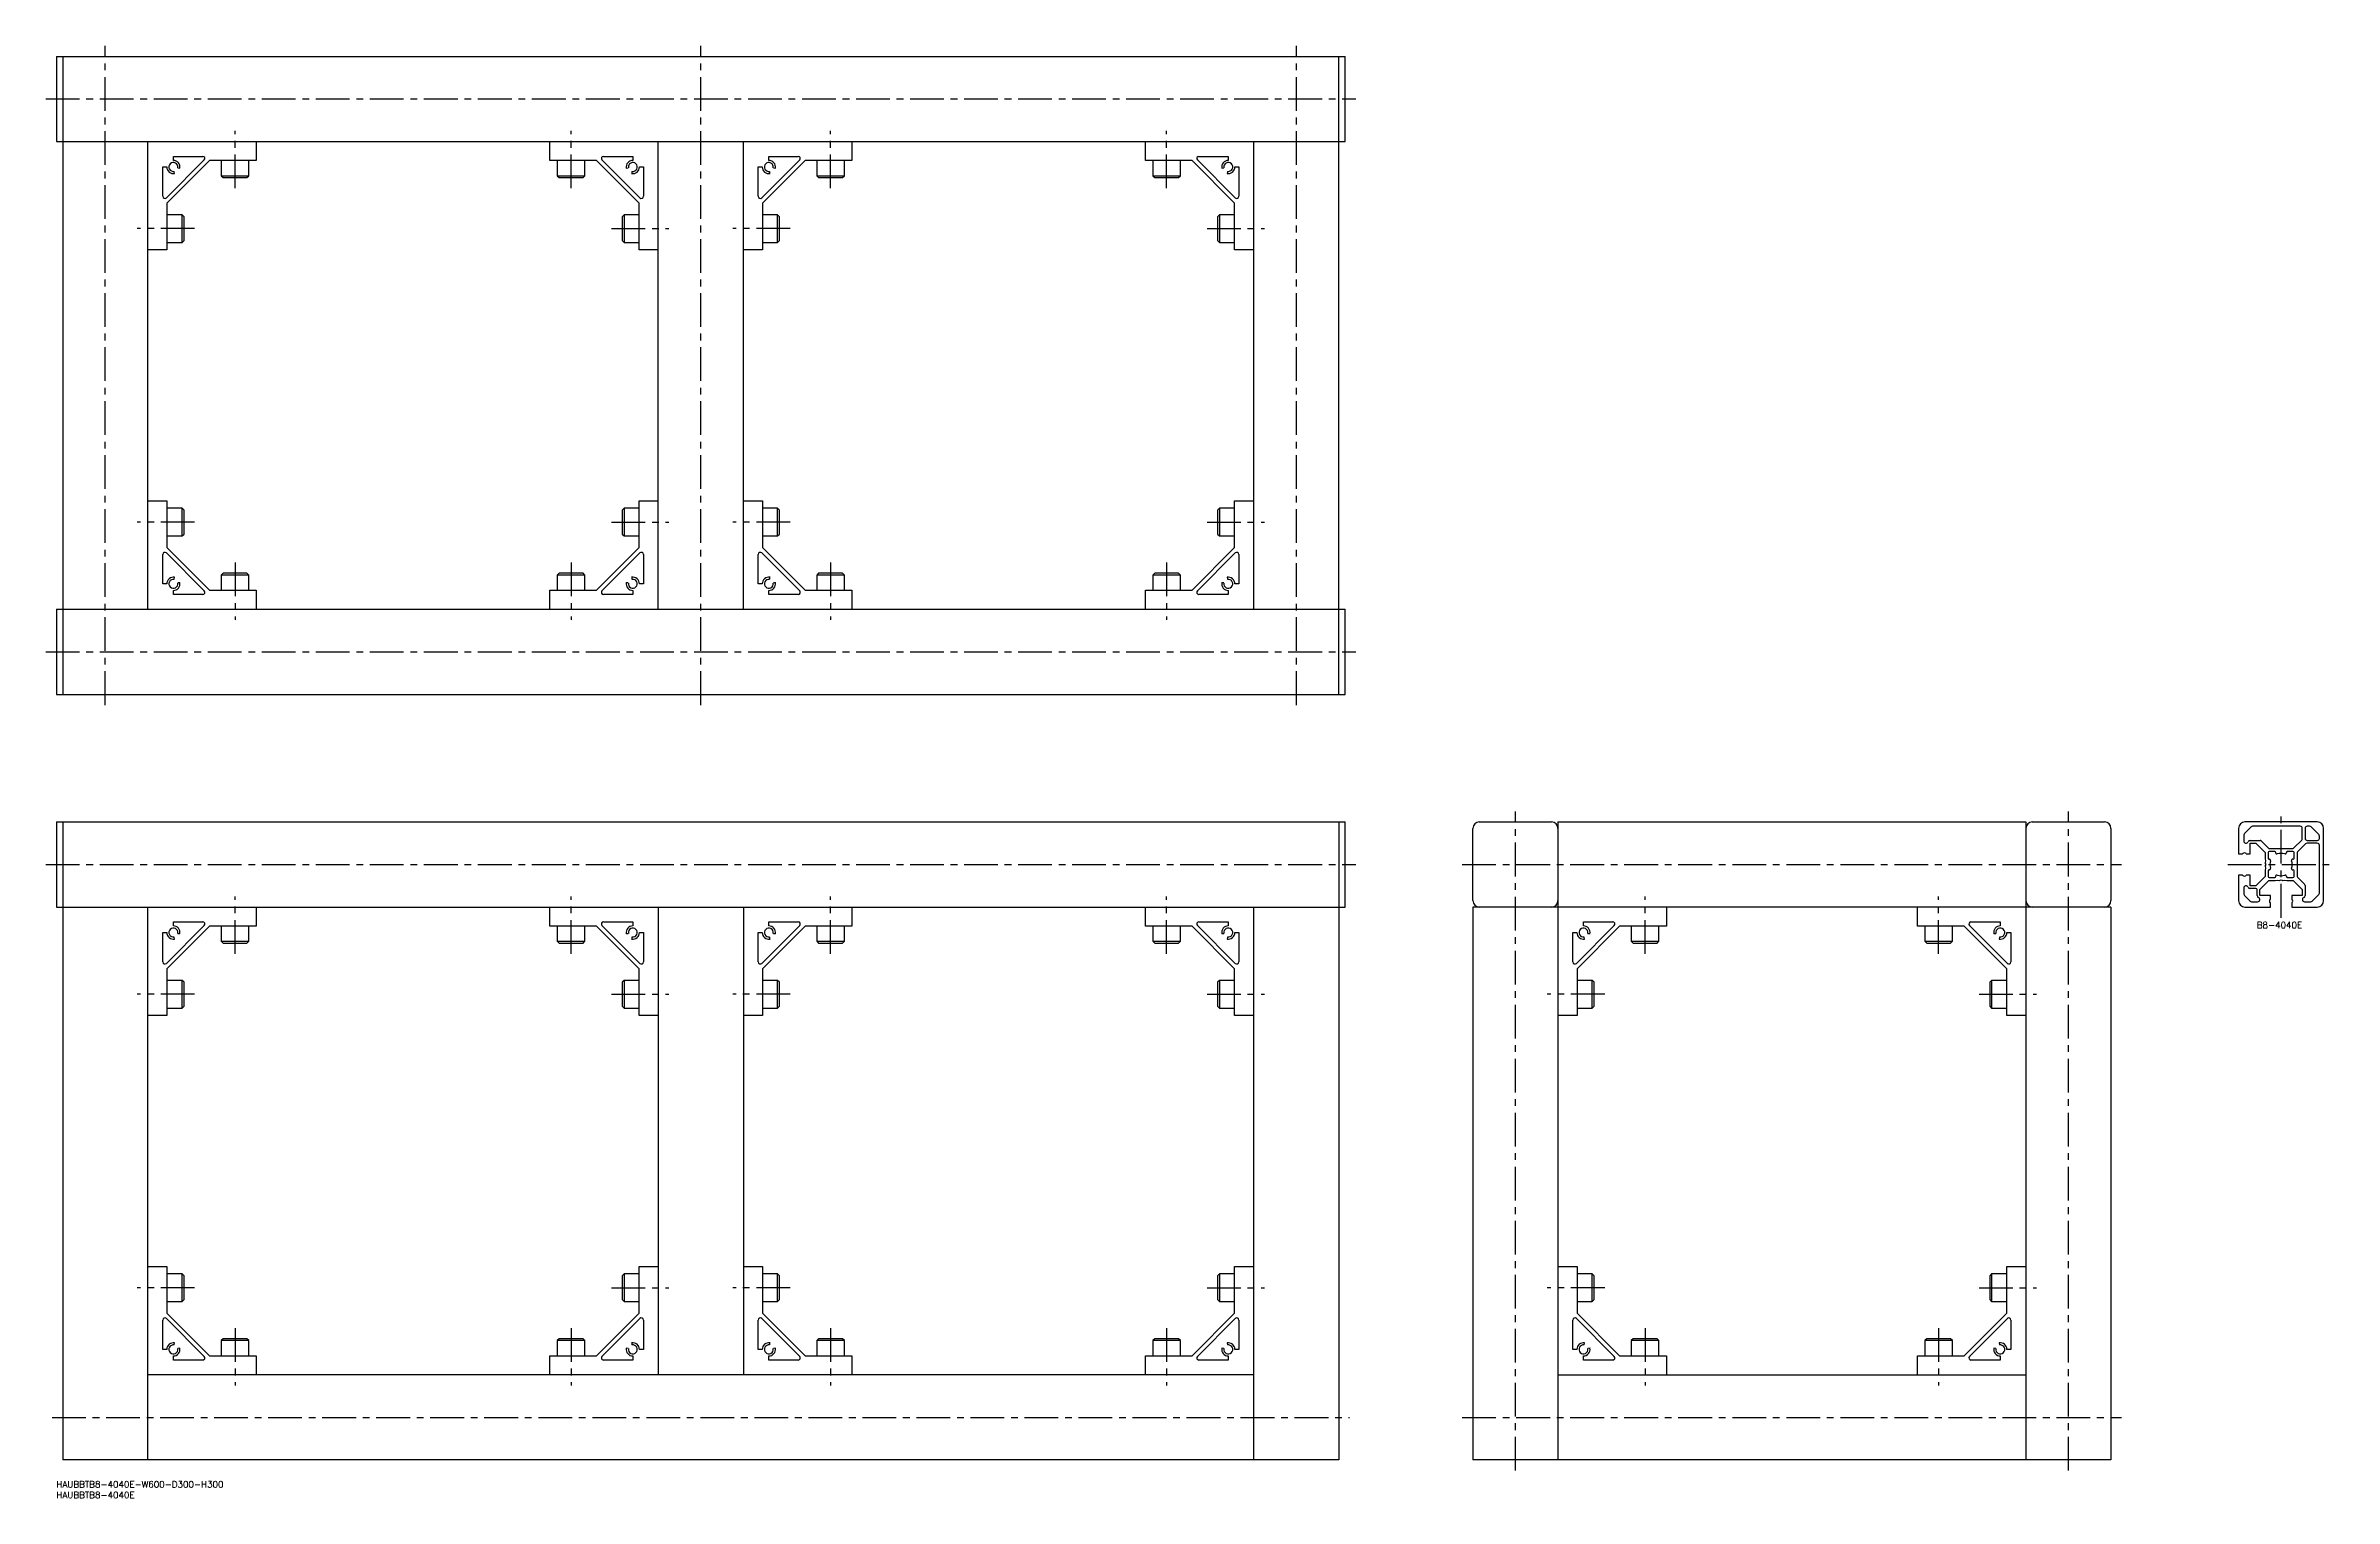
# Model space of a CAD drawing. Extents: x -5 to 1071, y -8 to 675.
import ezdxf

# ---------------------------------------------------------------- set-up
doc = ezdxf.new("R2010")
doc.units = 0
doc.header["$LTSCALE"] = 0.5
doc.linetypes.add('CENTER', pattern=[50.8, 31.75, -6.35, 6.35, -6.35])
for name, color, linetype in [('MSM_CENTER', 1, 'CENTER'), ('MSM_CONTINUOUS', 7, 'CONTINUOUS'), ('MSM_PART_NUMBER', 7, 'CONTINUOUS')]:
    doc.layers.add(name, color=color, linetype=linetype)
doc.styles.get("Standard").update_dxf_attribs({"font": 'txt.shx', "height": 3, "bigfont": 'bigfont.shx'})

# ---------------------------------------------------------------- blocks, each defined once
blk = doc.blocks.new('*U8')
at = {"layer": 'MSM_PART_NUMBER'}
blk.add_text('HAUBBTB8-4040E-W600-D300-H300', height=3, dxfattribs=at).set_placement((0, -3))
blk = doc.blocks.new('*U9')
at = {"layer": 'MSM_PART_NUMBER'}
blk.add_text('HAUBBTB8-4040E', height=3, dxfattribs=at).set_placement((0, -8))
blk = doc.blocks.new('*U10')
at = {"layer": 'MSM_PART_NUMBER'}
blk.add_text('B8-4040E', height=3, dxfattribs=at).set_placement((1034.6, 260))

msp = doc.modelspace()

# ---------------------------------------------------------------- linework, layer by layer
at = {"layer": 'MSM_CENTER'}
for p, q in [((23, 365), (23, 675)), ((303, 365), (303, 675)), ((583, 365), (583, 675)), ((-5, 650), (611, 650)), ((84, 608), (84, 635)), ((242, 608), (242, 635)), ((364, 608), (364, 635)), ((522, 608), (522, 635)), ((65, 589), (38, 589)), ((261, 589), (288, 589)), ((345, 589), (318, 589)), ((541, 589), (568, 589)), ((65, 451), (38, 451)), ((261, 451), (288, 451)), ((345, 451), (318, 451)), ((541, 451), (568, 451)), ((84, 432), (84, 405)), ((242, 432), (242, 405)), ((364, 432), (364, 405)), ((522, 432), (522, 405)), ((-5, 390), (611, 390)), ((686, 5), (686, 315)), ((946, 5), (946, 315)), ((1046, 265), (1046, 315)), ((-5, 290), (611, 290)), ((661, 290), (971, 290)), ((1021, 290), (1071, 290)), ((84, 248), (84, 275)), ((242, 248), (242, 275)), ((364, 248), (364, 275)), ((522, 248), (522, 275)), ((747, 248), (747, 275)), ((885, 248), (885, 275)), ((65, 229), (38, 229)), ((261, 229), (288, 229)), ((345, 229), (318, 229)), ((541, 229), (568, 229)), ((728, 229), (701, 229)), ((904, 229), (931, 229)), ((65, 91), (38, 91)), ((261, 91), (288, 91)), ((345, 91), (318, 91)), ((541, 91), (568, 91)), ((728, 91), (701, 91)), ((904, 91), (931, 91)), ((84, 72), (84, 45)), ((242, 72), (242, 45)), ((364, 72), (364, 45)), ((522, 72), (522, 45)), ((747, 72), (747, 45)), ((885, 72), (885, 45)), ((-2, 30), (608, 30)), ((661, 30), (971, 30))]:
    msp.add_line(p, q, dxfattribs=at)
at = {"layer": 'MSM_CONTINUOUS'}
for p, q in [((0, 670), (606, 670)), ((0, 670), (0, 630)), ((3, 670), (3, 370)), ((603, 370), (603, 670)), ((606, 630), (606, 670)), ((0, 630), (606, 630)), ((43, 410), (43, 630)), ((94, 630), (94, 621)), ((232, 621), (232, 630)), ((283, 410), (283, 630)), ((323, 410), (323, 630)), ((374, 630), (374, 621)), ((512, 621), (512, 630)), ((563, 410), (563, 630)), ((50, 604.2), (50, 618)), ((50, 618), (51.9, 618)), ((69.5, 621.3), (51.7, 603.5)), ((72, 621), (52, 601)), ((55, 623), (68.8, 623)), ((55, 621.1), (55, 623)), ((55.5, 614.9), (55.4, 615.9)), ((57.1, 617.6), (58.1, 617.5)), ((94, 621), (72, 621)), ((77.5, 621), (77.5, 613.9)), ((77.5, 613.9), (78.4, 613)), ((77.5, 613.9), (90.5, 613.9)), ((89.6, 613), (90.5, 613.9)), ((90.5, 613.9), (90.5, 621)), ((254, 621), (232, 621)), ((235.5, 621), (235.5, 613.9)), ((235.5, 613.9), (236.4, 613)), ((235.5, 613.9), (248.5, 613.9)), ((247.6, 613), (248.5, 613.9)), ((248.5, 613.9), (248.5, 621)), ((274, 601), (254, 621)), ((274.3, 603.5), (256.5, 621.3)), ((257.2, 623), (271, 623)), ((267.9, 617.5), (268.9, 617.6)), ((270.6, 615.9), (270.5, 614.9)), ((271, 623), (271, 621.1)), ((274.1, 618), (276, 618)), ((276, 618), (276, 604.2)), ((330, 604.2), (330, 618)), ((330, 618), (331.9, 618)), ((349.5, 621.3), (331.7, 603.5)), ((352, 621), (332, 601)), ((335, 623), (348.8, 623)), ((335, 621.1), (335, 623)), ((335.5, 614.9), (335.4, 615.9)), ((337.1, 617.6), (338.1, 617.5)), ((374, 621), (352, 621)), ((357.5, 621), (357.5, 613.9)), ((357.5, 613.9), (358.4, 613)), ((357.5, 613.9), (370.5, 613.9)), ((369.6, 613), (370.5, 613.9)), ((370.5, 613.9), (370.5, 621)), ((534, 621), (512, 621)), ((515.5, 621), (515.5, 613.9)), ((515.5, 613.9), (516.4, 613)), ((515.5, 613.9), (528.5, 613.9)), ((527.6, 613), (528.5, 613.9)), ((528.5, 613.9), (528.5, 621)), ((554, 601), (534, 621)), ((554.3, 603.5), (536.5, 621.3)), ((537.2, 623), (551, 623)), ((547.9, 617.5), (548.9, 617.6)), ((550.6, 615.9), (550.5, 614.9)), ((551, 623), (551, 621.1)), ((554.1, 618), (556, 618)), ((556, 618), (556, 604.2)), ((78.4, 613), (89.6, 613)), ((236.4, 613), (247.6, 613)), ((358.4, 613), (369.6, 613)), ((516.4, 613), (527.6, 613)), ((52, 601), (52, 579)), ((59.1, 595.5), (52, 595.5)), ((60, 594.6), (59.1, 595.5)), ((59.1, 582.5), (59.1, 595.5)), ((60, 583.4), (60, 594.6)), ((266.9, 595.5), (266, 594.6)), ((266, 594.6), (266, 583.4)), ((274, 595.5), (266.9, 595.5)), ((266.9, 595.5), (266.9, 582.5)), ((274, 579), (274, 601)), ((332, 601), (332, 579)), ((339.1, 595.5), (332, 595.5)), ((340, 594.6), (339.1, 595.5)), ((339.1, 582.5), (339.1, 595.5)), ((340, 583.4), (340, 594.6)), ((546.9, 595.5), (546, 594.6)), ((546, 594.6), (546, 583.4)), ((554, 595.5), (546.9, 595.5)), ((546.9, 595.5), (546.9, 582.5)), ((554, 579), (554, 601)), ((52, 582.5), (59.1, 582.5)), ((59.1, 582.5), (60, 583.4)), ((266, 583.4), (266.9, 582.5)), ((266.9, 582.5), (274, 582.5)), ((332, 582.5), (339.1, 582.5)), ((339.1, 582.5), (340, 583.4)), ((546, 583.4), (546.9, 582.5)), ((546.9, 582.5), (554, 582.5)), ((52, 579), (43, 579)), ((283, 579), (274, 579)), ((332, 579), (323, 579)), ((563, 579), (554, 579)), ((43, 461), (52, 461)), ((52, 461), (52, 439)), ((59.1, 457.5), (52, 457.5)), ((60, 456.6), (59.1, 457.5)), ((59.1, 444.5), (59.1, 457.5)), ((60, 445.4), (60, 456.6)), ((266.9, 457.5), (266, 456.6)), ((266, 456.6), (266, 445.4)), ((274, 457.5), (266.9, 457.5)), ((266.9, 457.5), (266.9, 444.5)), ((274, 439), (274, 461)), ((274, 461), (283, 461)), ((323, 461), (332, 461)), ((332, 461), (332, 439)), ((339.1, 457.5), (332, 457.5)), ((340, 456.6), (339.1, 457.5)), ((339.1, 444.5), (339.1, 457.5)), ((340, 445.4), (340, 456.6)), ((546.9, 457.5), (546, 456.6)), ((546, 456.6), (546, 445.4)), ((554, 457.5), (546.9, 457.5)), ((546.9, 457.5), (546.9, 444.5)), ((554, 439), (554, 461)), ((554, 461), (563, 461)), ((52, 444.5), (59.1, 444.5)), ((59.1, 444.5), (60, 445.4)), ((266, 445.4), (266.9, 444.5)), ((266.9, 444.5), (274, 444.5)), ((332, 444.5), (339.1, 444.5)), ((339.1, 444.5), (340, 445.4)), ((546, 445.4), (546.9, 444.5)), ((546.9, 444.5), (554, 444.5)), ((50, 422), (50, 435.8)), ((51.7, 436.5), (69.5, 418.7)), ((52, 439), (72, 419)), ((254, 419), (274, 439)), ((256.5, 418.7), (274.3, 436.5)), ((276, 435.8), (276, 422)), ((330, 422), (330, 435.8)), ((331.7, 436.5), (349.5, 418.7)), ((332, 439), (352, 419)), ((534, 419), (554, 439)), ((536.5, 418.7), (554.3, 436.5)), ((556, 435.8), (556, 422)), ((51.9, 422), (50, 422)), ((55.4, 424.1), (55.5, 425.1)), ((58.1, 422.5), (57.1, 422.4)), ((78.4, 427), (77.5, 426.1)), ((77.5, 426.1), (77.5, 419)), ((90.5, 426.1), (77.5, 426.1)), ((89.6, 427), (78.4, 427)), ((90.5, 426.1), (89.6, 427)), ((90.5, 419), (90.5, 426.1)), ((236.4, 427), (235.5, 426.1)), ((235.5, 426.1), (235.5, 419)), ((248.5, 426.1), (235.5, 426.1)), ((247.6, 427), (236.4, 427)), ((248.5, 426.1), (247.6, 427)), ((248.5, 419), (248.5, 426.1)), ((268.9, 422.4), (267.9, 422.5)), ((270.5, 425.1), (270.6, 424.1)), ((276, 422), (274.1, 422)), ((331.9, 422), (330, 422)), ((335.4, 424.1), (335.5, 425.1)), ((338.1, 422.5), (337.1, 422.4)), ((358.4, 427), (357.5, 426.1)), ((357.5, 426.1), (357.5, 419)), ((370.5, 426.1), (357.5, 426.1)), ((369.6, 427), (358.4, 427)), ((370.5, 426.1), (369.6, 427)), ((370.5, 419), (370.5, 426.1)), ((516.4, 427), (515.5, 426.1)), ((515.5, 426.1), (515.5, 419)), ((528.5, 426.1), (515.5, 426.1)), ((527.6, 427), (516.4, 427)), ((528.5, 426.1), (527.6, 427)), ((528.5, 419), (528.5, 426.1)), ((548.9, 422.4), (547.9, 422.5)), ((550.5, 425.1), (550.6, 424.1)), ((556, 422), (554.1, 422)), ((0, 410), (606, 410)), ((0, 410), (0, 370)), ((55, 417), (55, 418.9)), ((68.8, 417), (55, 417)), ((72, 419), (94, 419)), ((94, 419), (94, 410)), ((232, 419), (254, 419)), ((232, 410), (232, 419)), ((271, 417), (257.2, 417)), ((271, 418.9), (271, 417)), ((335, 417), (335, 418.9)), ((348.8, 417), (335, 417)), ((352, 419), (374, 419)), ((374, 419), (374, 410)), ((512, 419), (534, 419)), ((512, 410), (512, 419)), ((551, 417), (537.2, 417)), ((551, 418.9), (551, 417)), ((606, 370), (606, 410)), ((0, 370), (606, 370)), ((0, 310), (606, 310)), ((0, 310), (0, 270)), ((3, 310), (3, 10)), ((603, 310), (603, 10)), ((606, 270), (606, 310)), ((666, 273), (666, 307)), ((669, 310), (703, 310)), ((706, 310), (706, 10)), ((706, 310), (926, 310)), ((926, 310), (926, 10)), ((929, 310), (963, 310)), ((966, 307), (966, 273)), ((1026, 307), (1026, 295)), ((1028.5, 303.9), (1028.5, 301)), ((1031.9, 307.7), (1028.8, 304.6)), ((1063, 310), (1029, 310)), ((1031.4, 301.3), (1036.1, 301.3)), ((1055, 308), (1032.6, 308)), ((1052, 297.8), (1055.7, 301.5)), ((1056, 302.2), (1056, 307)), ((1057.3, 307), (1057.3, 302.3)), ((1059.4, 308), (1058.3, 308)), ((1058.3, 301.3), (1063, 301.3)), ((1063.7, 304.1), (1060.1, 307.7)), ((1064, 302.3), (1064, 303.4)), ((1066, 273), (1066, 307)), ((1026, 295), (1027.8, 295)), ((1029.8, 295), (1031.5, 295)), ((1031.5, 295), (1031.5, 300)), ((1031.5, 300), (1034.2, 300)), ((1034.2, 300), (1038.5, 295.7)), ((1036.8, 301), (1040, 297.8)), ((1038.5, 295.7), (1038.5, 292.7)), ((1038.5, 292.7), (1038.7, 291.7)), ((1038.7, 291.7), (1038.5, 290.8)), ((1039.9, 295.6), (1039.9, 292.9)), ((1040.3, 292.5), (1040.5, 292.5)), ((1043.1, 296.1), (1040.4, 296.1)), ((1040.7, 297.5), (1051.3, 297.5)), ((1043.5, 295.5), (1043.5, 295.7)), ((1048.5, 295.7), (1048.5, 295.5)), ((1051.6, 296.1), (1048.9, 296.1)), ((1051.5, 292.5), (1051.7, 292.5)), ((1052.1, 292.9), (1052.1, 295.6)), ((1053.5, 295.3), (1053.5, 284.7)), ((1057.5, 299.7), (1053.8, 296)), ((1063, 300), (1058.2, 300)), ((1064, 276.6), (1064, 299)), ((1027.8, 285), (1026, 285)), ((1026, 285), (1026, 273)), ((1031.5, 285), (1029.8, 285)), ((1031.5, 280), (1031.5, 285)), ((1034.2, 280), (1031.5, 280)), ((1038.5, 284.3), (1034.2, 280)), ((1036, 278.2), (1040.3, 282.5)), ((1038.5, 289.2), (1038.7, 288.3)), ((1038.7, 288.3), (1038.5, 287.3)), ((1038.5, 287.3), (1038.5, 284.3)), ((1038.6, 290.4), (1038.8, 290)), ((1038.8, 290), (1038.6, 289.6)), ((1039.9, 287.1), (1039.9, 284.4)), ((1040.5, 287.5), (1040.3, 287.5)), ((1040.3, 282.5), (1043.3, 282.5)), ((1040.4, 283.9), (1043.1, 283.9)), ((1043.3, 282.5), (1044.3, 282.7)), ((1043.5, 284.3), (1043.5, 284.5)), ((1044.3, 282.7), (1045.2, 282.5)), ((1045.6, 282.6), (1046, 282.8)), ((1046, 282.8), (1046.4, 282.6)), ((1046.8, 282.5), (1047.7, 282.7)), ((1047.7, 282.7), (1048.7, 282.5)), ((1048.5, 284.5), (1048.5, 284.3)), ((1048.7, 282.5), (1051.7, 282.5)), ((1048.9, 283.9), (1051.6, 283.9)), ((1051.7, 287.5), (1051.5, 287.5)), ((1051.7, 282.5), (1056, 278.2)), ((1052.1, 284.4), (1052.1, 287.1)), ((1053.8, 284), (1057, 280.8)), ((1057.3, 280.1), (1057.3, 275.4)), ((0, 270), (606, 270)), ((43, 10), (43, 270)), ((94, 270), (94, 261)), ((232, 261), (232, 270)), ((283, 270), (283, 50)), ((323, 270), (323, 50)), ((374, 270), (374, 261)), ((512, 261), (512, 270)), ((563, 10), (563, 270)), ((966, 270), (666, 270)), ((666, 270), (666, 10)), ((757, 270), (757, 261)), ((875, 261), (875, 270)), ((966, 270), (966, 10)), ((1028.5, 279), (1028.5, 276.1)), ((1028.8, 275.4), (1031.4, 272.8)), ((1029, 270), (1041, 270)), ((1034.2, 278.7), (1031.4, 278.7)), ((1032.1, 272.5), (1035, 272.5)), ((1034.7, 275.4), (1034.7, 278.2)), ((1036, 275.5), (1036, 278.2)), ((1041, 275.5), (1036, 275.5)), ((1041, 273.8), (1041, 275.5)), ((1041, 270), (1041, 271.8)), ((1056, 275.5), (1051, 275.5)), ((1051, 275.5), (1051, 273.8)), ((1051, 271.8), (1051, 270)), ((1051, 270), (1063, 270)), ((1056, 278.2), (1056, 275.5)), ((1057, 272.5), (1059.9, 272.5)), ((1060.6, 272.8), (1063.7, 275.9)), ((69.5, 261.3), (51.7, 243.5)), ((72, 261), (52, 241)), ((55, 263), (68.8, 263)), ((55, 261.1), (55, 263)), ((94, 261), (72, 261)), ((77.5, 261), (77.5, 253.9)), ((90.5, 253.9), (90.5, 261)), ((254, 261), (232, 261)), ((235.5, 261), (235.5, 253.9)), ((248.5, 253.9), (248.5, 261)), ((274, 241), (254, 261)), ((274.3, 243.5), (256.5, 261.3)), ((257.2, 263), (271, 263)), ((271, 263), (271, 261.1)), ((349.5, 261.3), (331.7, 243.5)), ((352, 261), (332, 241)), ((335, 263), (348.8, 263)), ((335, 261.1), (335, 263)), ((374, 261), (352, 261)), ((357.5, 261), (357.5, 253.9)), ((370.5, 253.9), (370.5, 261)), ((534, 261), (512, 261)), ((515.5, 261), (515.5, 253.9)), ((528.5, 253.9), (528.5, 261)), ((554, 241), (534, 261)), ((554.3, 243.5), (536.5, 261.3)), ((537.2, 263), (551, 263)), ((551, 263), (551, 261.1)), ((732.5, 261.3), (714.7, 243.5)), ((735, 261), (715, 241)), ((718, 263), (731.8, 263)), ((718, 261.1), (718, 263)), ((757, 261), (735, 261)), ((740.5, 261), (740.5, 253.9)), ((753.5, 253.9), (753.5, 261)), ((897, 261), (875, 261)), ((878.5, 261), (878.5, 253.9)), ((891.5, 253.9), (891.5, 261)), ((917, 241), (897, 261)), ((917.3, 243.5), (899.5, 261.3)), ((900.2, 263), (914, 263)), ((914, 263), (914, 261.1)), ((50, 244.2), (50, 258)), ((50, 258), (51.9, 258)), ((55.5, 254.9), (55.4, 255.9)), ((57.1, 257.6), (58.1, 257.5)), ((77.5, 253.9), (78.4, 253)), ((77.5, 253.9), (90.5, 253.9)), ((78.4, 253), (89.6, 253)), ((89.6, 253), (90.5, 253.9)), ((235.5, 253.9), (236.4, 253)), ((235.5, 253.9), (248.5, 253.9)), ((236.4, 253), (247.6, 253)), ((247.6, 253), (248.5, 253.9)), ((267.9, 257.5), (268.9, 257.6)), ((270.6, 255.9), (270.5, 254.9)), ((274.1, 258), (276, 258)), ((276, 258), (276, 244.2)), ((330, 244.2), (330, 258)), ((330, 258), (331.9, 258)), ((335.5, 254.9), (335.4, 255.9)), ((337.1, 257.6), (338.1, 257.5)), ((357.5, 253.9), (358.4, 253)), ((357.5, 253.9), (370.5, 253.9)), ((358.4, 253), (369.6, 253)), ((369.6, 253), (370.5, 253.9)), ((515.5, 253.9), (516.4, 253)), ((515.5, 253.9), (528.5, 253.9)), ((516.4, 253), (527.6, 253)), ((527.6, 253), (528.5, 253.9)), ((547.9, 257.5), (548.9, 257.6)), ((550.6, 255.9), (550.5, 254.9)), ((554.1, 258), (556, 258)), ((556, 258), (556, 244.2)), ((713, 244.2), (713, 258)), ((713, 258), (714.9, 258)), ((718.5, 254.9), (718.4, 255.9)), ((720.1, 257.6), (721.1, 257.5)), ((740.5, 253.9), (741.4, 253)), ((740.5, 253.9), (753.5, 253.9)), ((741.4, 253), (752.6, 253)), ((752.6, 253), (753.5, 253.9)), ((878.5, 253.9), (879.4, 253)), ((878.5, 253.9), (891.5, 253.9)), ((879.4, 253), (890.6, 253)), ((890.6, 253), (891.5, 253.9)), ((910.9, 257.5), (911.9, 257.6)), ((913.6, 255.9), (913.5, 254.9)), ((917.1, 258), (919, 258)), ((919, 258), (919, 244.2)), ((52, 241), (52, 219)), ((274, 219), (274, 241)), ((332, 241), (332, 219)), ((554, 219), (554, 241)), ((715, 241), (715, 219)), ((917, 219), (917, 241)), ((59.1, 235.5), (52, 235.5)), ((60, 234.6), (59.1, 235.5)), ((59.1, 222.5), (59.1, 235.5)), ((60, 223.4), (60, 234.6)), ((266.9, 235.5), (266, 234.6)), ((266, 234.6), (266, 223.4)), ((274, 235.5), (266.9, 235.5)), ((266.9, 235.5), (266.9, 222.5)), ((339.1, 235.5), (332, 235.5)), ((340, 234.6), (339.1, 235.5)), ((339.1, 222.5), (339.1, 235.5)), ((340, 223.4), (340, 234.6)), ((546.9, 235.5), (546, 234.6)), ((546, 234.6), (546, 223.4)), ((554, 235.5), (546.9, 235.5)), ((546.9, 235.5), (546.9, 222.5)), ((722.1, 235.5), (715, 235.5)), ((723, 234.6), (722.1, 235.5)), ((722.1, 222.5), (722.1, 235.5)), ((723, 223.4), (723, 234.6)), ((909.9, 235.5), (909, 234.6)), ((909, 234.6), (909, 223.4)), ((917, 235.5), (909.9, 235.5)), ((909.9, 235.5), (909.9, 222.5)), ((52, 219), (43, 219)), ((52, 222.5), (59.1, 222.5)), ((59.1, 222.5), (60, 223.4)), ((266, 223.4), (266.9, 222.5)), ((266.9, 222.5), (274, 222.5)), ((283, 219), (274, 219)), ((332, 219), (323, 219)), ((332, 222.5), (339.1, 222.5)), ((339.1, 222.5), (340, 223.4)), ((546, 223.4), (546.9, 222.5)), ((546.9, 222.5), (554, 222.5)), ((563, 219), (554, 219)), ((715, 219), (706, 219)), ((715, 222.5), (722.1, 222.5)), ((722.1, 222.5), (723, 223.4)), ((909, 223.4), (909.9, 222.5)), ((909.9, 222.5), (917, 222.5)), ((926, 219), (917, 219)), ((43, 101), (52, 101)), ((52, 101), (52, 79)), ((59.1, 97.5), (52, 97.5)), ((60, 96.6), (59.1, 97.5)), ((59.1, 84.5), (59.1, 97.5)), ((266.9, 97.5), (266, 96.6)), ((274, 97.5), (266.9, 97.5)), ((266.9, 97.5), (266.9, 84.5)), ((274, 79), (274, 101)), ((274, 101), (283, 101)), ((323, 101), (332, 101)), ((332, 101), (332, 79)), ((339.1, 97.5), (332, 97.5)), ((340, 96.6), (339.1, 97.5)), ((339.1, 84.5), (339.1, 97.5)), ((546.9, 97.5), (546, 96.6)), ((554, 97.5), (546.9, 97.5)), ((546.9, 97.5), (546.9, 84.5)), ((554, 79), (554, 101)), ((554, 101), (563, 101)), ((706, 101), (715, 101)), ((715, 101), (715, 79)), ((722.1, 97.5), (715, 97.5)), ((723, 96.6), (722.1, 97.5)), ((722.1, 84.5), (722.1, 97.5)), ((909.9, 97.5), (909, 96.6)), ((917, 97.5), (909.9, 97.5)), ((909.9, 97.5), (909.9, 84.5)), ((917, 79), (917, 101)), ((917, 101), (926, 101)), ((60, 85.4), (60, 96.6)), ((266, 96.6), (266, 85.4)), ((340, 85.4), (340, 96.6)), ((546, 96.6), (546, 85.4)), ((723, 85.4), (723, 96.6)), ((909, 96.6), (909, 85.4)), ((50, 62), (50, 75.8)), ((51.7, 76.5), (69.5, 58.7)), ((52, 84.5), (59.1, 84.5)), ((52, 79), (72, 59)), ((59.1, 84.5), (60, 85.4)), ((254, 59), (274, 79)), ((256.5, 58.7), (274.3, 76.5)), ((266, 85.4), (266.9, 84.5)), ((266.9, 84.5), (274, 84.5)), ((276, 75.8), (276, 62)), ((330, 62), (330, 75.8)), ((331.7, 76.5), (349.5, 58.7)), ((332, 84.5), (339.1, 84.5)), ((332, 79), (352, 59)), ((339.1, 84.5), (340, 85.4)), ((534, 59), (554, 79)), ((536.5, 58.7), (554.3, 76.5)), ((546, 85.4), (546.9, 84.5)), ((546.9, 84.5), (554, 84.5)), ((556, 75.8), (556, 62)), ((713, 62), (713, 75.8)), ((714.7, 76.5), (732.5, 58.7)), ((715, 84.5), (722.1, 84.5)), ((715, 79), (735, 59)), ((722.1, 84.5), (723, 85.4)), ((897, 59), (917, 79)), ((899.5, 58.7), (917.3, 76.5)), ((909, 85.4), (909.9, 84.5)), ((909.9, 84.5), (917, 84.5)), ((919, 75.8), (919, 62)), ((55.4, 64.1), (55.5, 65.1)), ((78.4, 67), (77.5, 66.1)), ((77.5, 66.1), (77.5, 59)), ((90.5, 66.1), (77.5, 66.1)), ((89.6, 67), (78.4, 67)), ((90.5, 66.1), (89.6, 67)), ((90.5, 59), (90.5, 66.1)), ((236.4, 67), (235.5, 66.1)), ((235.5, 66.1), (235.5, 59)), ((248.5, 66.1), (235.5, 66.1)), ((247.6, 67), (236.4, 67)), ((248.5, 66.1), (247.6, 67)), ((248.5, 59), (248.5, 66.1)), ((270.5, 65.1), (270.6, 64.1)), ((335.4, 64.1), (335.5, 65.1)), ((358.4, 67), (357.5, 66.1)), ((357.5, 66.1), (357.5, 59)), ((370.5, 66.1), (357.5, 66.1)), ((369.6, 67), (358.4, 67)), ((370.5, 66.1), (369.6, 67)), ((370.5, 59), (370.5, 66.1)), ((516.4, 67), (515.5, 66.1)), ((515.5, 66.1), (515.5, 59)), ((528.5, 66.1), (515.5, 66.1)), ((527.6, 67), (516.4, 67)), ((528.5, 66.1), (527.6, 67)), ((528.5, 59), (528.5, 66.1)), ((550.5, 65.1), (550.6, 64.1)), ((718.4, 64.1), (718.5, 65.1)), ((741.4, 67), (740.5, 66.1)), ((740.5, 66.1), (740.5, 59)), ((753.5, 66.1), (740.5, 66.1)), ((752.6, 67), (741.4, 67)), ((753.5, 66.1), (752.6, 67)), ((753.5, 59), (753.5, 66.1)), ((879.4, 67), (878.5, 66.1)), ((878.5, 66.1), (878.5, 59)), ((891.5, 66.1), (878.5, 66.1)), ((890.6, 67), (879.4, 67)), ((891.5, 66.1), (890.6, 67)), ((891.5, 59), (891.5, 66.1)), ((913.5, 65.1), (913.6, 64.1)), ((51.9, 62), (50, 62)), ((55, 57), (55, 58.9)), ((68.8, 57), (55, 57)), ((58.1, 62.5), (57.1, 62.4)), ((72, 59), (94, 59)), ((94, 59), (94, 50)), ((232, 59), (254, 59)), ((232, 50), (232, 59)), ((271, 57), (257.2, 57)), ((268.9, 62.4), (267.9, 62.5)), ((271, 58.9), (271, 57)), ((276, 62), (274.1, 62)), ((331.9, 62), (330, 62)), ((335, 57), (335, 58.9)), ((348.8, 57), (335, 57)), ((338.1, 62.5), (337.1, 62.4)), ((352, 59), (374, 59)), ((374, 59), (374, 50)), ((512, 59), (534, 59)), ((512, 50), (512, 59)), ((551, 57), (537.2, 57)), ((548.9, 62.4), (547.9, 62.5)), ((551, 58.9), (551, 57)), ((556, 62), (554.1, 62)), ((714.9, 62), (713, 62)), ((718, 57), (718, 58.9)), ((731.8, 57), (718, 57)), ((721.1, 62.5), (720.1, 62.4)), ((735, 59), (757, 59)), ((757, 59), (757, 50)), ((875, 59), (897, 59)), ((875, 50), (875, 59)), ((914, 57), (900.2, 57)), ((911.9, 62.4), (910.9, 62.5)), ((914, 58.9), (914, 57)), ((919, 62), (917.1, 62)), ((563, 50), (43, 50)), ((706, 50), (926, 50)), ((603, 10), (3, 10)), ((966, 10), (666, 10))]:
    msp.add_line(p, q, dxfattribs=at)
for centre, radius, start, end in [((55, 618), 3.1, 180, 280), ((55, 618), 2.1, 350, 280), ((55, 618), 3.1, 350, 90), ((68.8, 622), 1, 315, 90), ((257.2, 622), 1, 90, 225), ((271, 618), 3.1, 90, 190), ((271, 618), 2.1, 260, 190), ((271, 618), 3.1, 260, 0), ((335, 618), 3.1, 180, 280), ((335, 618), 2.1, 350, 280), ((335, 618), 3.1, 350, 90), ((348.8, 622), 1, 315, 90), ((537.2, 622), 1, 90, 225), ((551, 618), 3.1, 90, 190), ((551, 618), 2.1, 260, 190), ((551, 618), 3.1, 260, 0), ((51, 604.2), 1, 180, 315), ((275, 604.2), 1, 225, 0), ((331, 604.2), 1, 180, 315), ((555, 604.2), 1, 225, 0), ((51, 435.8), 1, 45, 180), ((275, 435.8), 1, 0, 135), ((331, 435.8), 1, 45, 180), ((555, 435.8), 1, 0, 135), ((55, 422), 3.1, 80, 180), ((55, 422), 2.1, 80, 10), ((55, 422), 3.1, 270, 10), ((271, 422), 3.1, 170, 270), ((271, 422), 2.1, 170, 100), ((271, 422), 3.1, 0, 100), ((335, 422), 3.1, 80, 180), ((335, 422), 2.1, 80, 10), ((335, 422), 3.1, 270, 10), ((551, 422), 3.1, 170, 270), ((551, 422), 2.1, 170, 100), ((551, 422), 3.1, 0, 100), ((68.8, 418), 1, 270, 45), ((257.2, 418), 1, 135, 270), ((348.8, 418), 1, 270, 45), ((537.2, 418), 1, 135, 270), ((669, 307), 3, 90, 180), ((703, 307), 3, 0, 90), ((929, 307), 3, 90, 180), ((963, 307), 3, 0, 90), ((1029, 307), 3, 90, 180), ((1029.5, 303.9), 1, 135, 180), ((1031.4, 300.3), 1, 90, 159.5127), ((1032.6, 307), 1, 90, 135), ((1036.1, 300.3), 1, 45, 90), ((1055, 307), 1, 0, 90), ((1055, 302.2), 1, 315, 0), ((1058.3, 307), 1, 90, 180), ((1058.3, 302.3), 1, 180, 270), ((1059.4, 307), 1, 45, 90), ((1063, 307), 3, 0, 90), ((1063, 302.3), 1, 270, 0), ((1063, 303.4), 1, 0, 45), ((1027.8, 295.3), 0.3, 270, 322.0201), ((1028.8, 294.5), 1, 37.9799, 142.0201), ((1029.5, 301), 1, 180, 339.5127), ((1029.8, 295.3), 0.3, 217.9799, 270), ((1039, 290.7), 0.5, 168, 210), ((1040.4, 295.6), 0.5, 90, 180), ((1040.3, 292.9), 0.4, 180, 270), ((1040.7, 298.5), 1, 225, 270), ((1040.5, 292), 0.55, 340.3541, 90), ((1046, 290), 5.25, 160.3541, 199.6459), ((1043.1, 295.7), 0.4, 0, 90), ((1044, 295.5), 0.55, 180, 289.6459), ((1046, 290), 5.25, 70.3541, 109.6459), ((1047.9, 295.5), 0.55, 250.3541, 0), ((1048.9, 295.7), 0.4, 90, 180), ((1051.5, 292), 0.55, 90, 199.6459), ((1046, 290), 5.25, 340.3541, 19.6459), ((1051.3, 298.5), 1, 270, 315), ((1051.6, 295.6), 0.5, 0, 90), ((1051.7, 292.9), 0.4, 270, 0), ((1054.5, 295.3), 1, 135, 180), ((1058.2, 299), 1, 90, 135), ((1063, 299), 1, 0, 90), ((1027.8, 284.7), 0.3, 37.9799, 90), ((1028.8, 285.5), 1, 217.9799, 322.0201), ((1029.5, 279), 1, 20.4873, 180), ((1029.8, 284.7), 0.3, 90, 142.0201), ((1039, 289.3), 0.5, 150, 192), ((1040.3, 287.1), 0.4, 90, 180), ((1040.4, 284.4), 0.5, 180, 270), ((1040.5, 288), 0.55, 270, 19.6459), ((1043.1, 284.3), 0.4, 270, 0), ((1044, 284.5), 0.55, 70.3541, 180), ((1046, 290), 5.25, 250.3541, 289.6459), ((1045.3, 283), 0.5, 258, 300), ((1046.7, 283), 0.5, 240, 282), ((1047.9, 284.5), 0.55, 0, 109.6459), ((1048.9, 284.3), 0.4, 180, 270), ((1051.5, 288), 0.55, 160.3541, 270), ((1051.6, 284.4), 0.5, 270, 0), ((1051.7, 287.1), 0.4, 0, 90), ((1054.5, 284.7), 1, 180, 225), ((1056.3, 280.1), 1, 0, 45), ((669, 273), 3, 180, 270), ((703, 273), 3, 270, 0), ((929, 273), 3, 180, 270), ((963, 273), 3, 270, 0), ((1029, 273), 3, 180, 270), ((1029.5, 276.1), 1, 180, 225), ((1031.4, 279.7), 1, 200.4873, 270), ((1032.1, 273.5), 1, 225, 270), ((1034.2, 278.2), 0.5, 0, 90), ((1035.7, 275.4), 1, 180, 249.5127), ((1035, 273.5), 1, 270, 69.5127), ((1041.5, 272.8), 1, 127.9799, 232.0201), ((1040.7, 273.8), 0.3, 307.9799, 0), ((1040.7, 271.8), 0.3, 0, 52.0201), ((1051.3, 273.8), 0.3, 180, 232.0201), ((1051.3, 271.8), 0.3, 127.9799, 180), ((1050.5, 272.8), 1, 307.9799, 52.0201), ((1057, 273.5), 1, 110.4873, 270), ((1056.3, 275.4), 1, 290.4873, 0), ((1059.9, 273.5), 1, 270, 315), ((1063, 273), 3, 270, 0), ((1063, 276.6), 1, 315, 0), ((55, 258), 2.1, 350, 280), ((55, 258), 3.1, 350, 90), ((68.8, 262), 1, 315, 90), ((257.2, 262), 1, 90, 225), ((271, 258), 3.1, 90, 190), ((271, 258), 2.1, 260, 190), ((335, 258), 2.1, 350, 280), ((335, 258), 3.1, 350, 90), ((348.8, 262), 1, 315, 90), ((537.2, 262), 1, 90, 225), ((551, 258), 3.1, 90, 190), ((551, 258), 2.1, 260, 190), ((718, 258), 2.1, 350, 280), ((718, 258), 3.1, 350, 90), ((731.8, 262), 1, 315, 90), ((900.2, 262), 1, 90, 225), ((914, 258), 3.1, 90, 190), ((914, 258), 2.1, 260, 190), ((55, 258), 3.1, 180, 280), ((271, 258), 3.1, 260, 0), ((335, 258), 3.1, 180, 280), ((551, 258), 3.1, 260, 0), ((718, 258), 3.1, 180, 280), ((914, 258), 3.1, 260, 0), ((51, 244.2), 1, 180, 315), ((275, 244.2), 1, 225, 0), ((331, 244.2), 1, 180, 315), ((555, 244.2), 1, 225, 0), ((714, 244.2), 1, 180, 315), ((918, 244.2), 1, 225, 0), ((51, 75.8), 1, 45, 180), ((275, 75.8), 1, 0, 135), ((331, 75.8), 1, 45, 180), ((555, 75.8), 1, 0, 135), ((714, 75.8), 1, 45, 180), ((918, 75.8), 1, 0, 135), ((55, 62), 3.1, 80, 180), ((271, 62), 3.1, 0, 100), ((335, 62), 3.1, 80, 180), ((551, 62), 3.1, 0, 100), ((718, 62), 3.1, 80, 180), ((914, 62), 3.1, 0, 100), ((55, 62), 2.1, 80, 10), ((55, 62), 3.1, 270, 10), ((68.8, 58), 1, 270, 45), ((257.2, 58), 1, 135, 270), ((271, 62), 3.1, 170, 270), ((271, 62), 2.1, 170, 100), ((335, 62), 2.1, 80, 10), ((335, 62), 3.1, 270, 10), ((348.8, 58), 1, 270, 45), ((537.2, 58), 1, 135, 270), ((551, 62), 3.1, 170, 270), ((551, 62), 2.1, 170, 100), ((718, 62), 2.1, 80, 10), ((718, 62), 3.1, 270, 10), ((731.8, 58), 1, 270, 45), ((900.2, 58), 1, 135, 270), ((914, 62), 3.1, 170, 270), ((914, 62), 2.1, 170, 100)]:
    msp.add_arc(centre, radius, start, end, dxfattribs=at)

# ---------------------------------------------------------------- block references
for name in ['*U10', '*U8', '*U9']:
    msp.add_blockref(name, (0, 0), dxfattribs=at)

doc.saveas('drawing.dxf')
